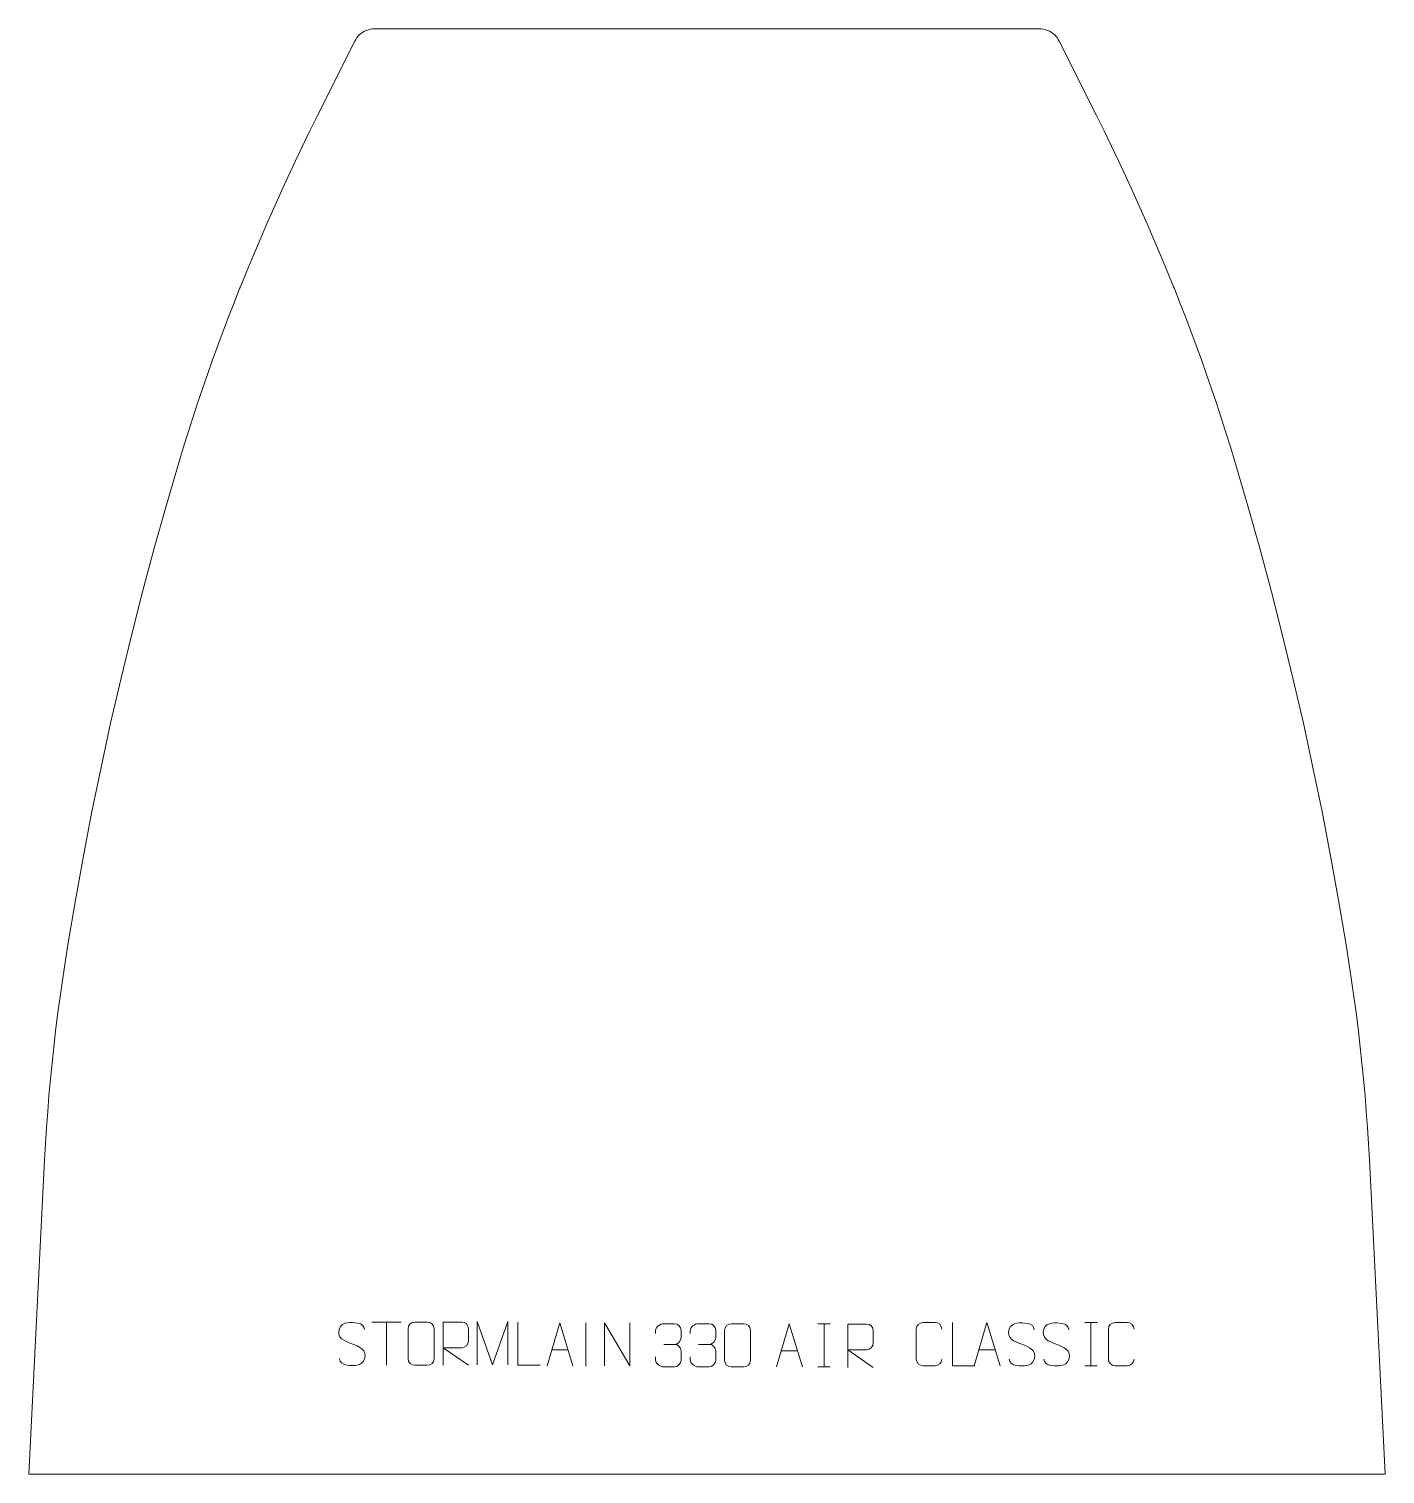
# Model space of a CAD drawing. Header units: millimetres. Extents: x -408 to 376, y 475 to 1310.
import ezdxf

# ---------------------------------------------------------------- set-up
doc = ezdxf.new("R2010")
doc.units = ezdxf.units.MM
doc.header["$MEASUREMENT"] = 0
doc.layers.add('layer 1', color=7, linetype='Continuous')

msp = doc.modelspace()

# ---------------------------------------------------------------- linework, layer by layer
at = {"layer": 'layer 1', "color": 242, "lineweight": 9}
msp.add_open_spline([(-208.2467, 1309.9911), (-208.2467, 1309.9911), (175.9645, 1309.9911), (175.9645, 1309.9911), (175.9645, 1309.9911), (175.9645, 1309.9911), (177.1411, 1309.9383), (177.1411, 1309.9383), (177.1411, 1309.9383), (177.1411, 1309.9383), (178.308, 1309.7746), (178.308, 1309.7746), (178.308, 1309.7746), (178.308, 1309.7746), (179.4545, 1309.5065), (179.4545, 1309.5065), (179.4545, 1309.5065), (179.4545, 1309.5065), (180.572, 1309.1324), (180.572, 1309.1324), (180.572, 1309.1324), (180.572, 1309.1324), (181.65, 1308.657), (181.65, 1308.657), (181.65, 1308.657), (181.65, 1308.657), (182.6799, 1308.0845), (182.6799, 1308.0845), (182.6799, 1308.0845), (182.6799, 1308.0845), (183.6518, 1307.4192), (183.6518, 1307.4192), (183.6518, 1307.4192), (183.6518, 1307.4192), (184.5589, 1306.6672), (184.5589, 1306.6672), (184.5589, 1306.6672), (184.5589, 1306.6672), (185.3937, 1305.8348), (185.3937, 1305.8348), (185.3937, 1305.8348), (185.3937, 1305.8348), (186.147, 1304.9301), (186.147, 1304.9301), (186.147, 1304.9301), (186.147, 1304.9301), (186.8147, 1303.9592), (186.8147, 1303.9592), (186.8147, 1303.9592), (186.8147, 1303.9592), (187.3897, 1302.9307), (187.3897, 1302.9307), (187.3897, 1302.9307), (187.3897, 1302.9307), (208.8592, 1259.9916), (208.8592, 1259.9916), (208.8592, 1259.9916), (208.8592, 1259.9916), (213.243, 1251.1421), (213.243, 1251.1421), (213.243, 1251.1421), (213.243, 1251.1421), (217.5621, 1242.2589), (217.5621, 1242.2589), (217.5621, 1242.2589), (217.5621, 1242.2589), (221.8159, 1233.3457), (221.8159, 1233.3457), (221.8159, 1233.3457), (221.8159, 1233.3457), (226.0036, 1224.4011), (226.0036, 1224.4011), (226.0036, 1224.4011), (226.0036, 1224.4011), (230.1252, 1215.4251), (230.1252, 1215.4251), (230.1252, 1215.4251), (230.1252, 1215.4251), (234.1806, 1206.4192), (234.1806, 1206.4192), (234.1806, 1206.4192), (234.1806, 1206.4192), (238.1688, 1197.3842), (238.1688, 1197.3842), (238.1688, 1197.3842), (238.1688, 1197.3842), (242.0919, 1188.3192), (242.0919, 1188.3192), (242.0919, 1188.3192), (242.0919, 1188.3192), (245.9464, 1179.227), (245.9464, 1179.227), (245.9464, 1179.227), (245.9464, 1179.227), (249.7348, 1170.1054), (249.7348, 1170.1054), (249.7348, 1170.1054), (249.7348, 1170.1054), (253.4557, 1160.9562), (253.4557, 1160.9562), (253.4557, 1160.9562), (253.4557, 1160.9562), (253.8588, 1159.9915), (253.8588, 1159.9915), (253.8588, 1159.9915), (253.8588, 1159.9915), (257.1083, 1151.7794), (257.1083, 1151.7794), (257.1083, 1151.7794), (257.1083, 1151.7794), (260.2986, 1143.5448), (260.2986, 1143.5448), (260.2986, 1143.5448), (260.2986, 1143.5448), (263.4291, 1135.2856), (263.4291, 1135.2856), (263.4291, 1135.2856), (263.4291, 1135.2856), (266.498, 1127.004), (266.498, 1127.004), (266.498, 1127.004), (266.498, 1127.004), (269.5068, 1118.7009), (269.5068, 1118.7009), (269.5068, 1118.7009), (269.5068, 1118.7009), (272.4542, 1110.3756), (272.4542, 1110.3756), (272.4542, 1110.3756), (272.4542, 1110.3756), (275.3416, 1102.0291), (275.3416, 1102.0291), (275.3416, 1102.0291), (275.3416, 1102.0291), (278.1687, 1093.6619), (278.1687, 1093.6619), (278.1687, 1093.6619), (278.1687, 1093.6619), (280.9319, 1085.2731), (280.9319, 1085.2731), (280.9319, 1085.2731), (280.9319, 1085.2731), (283.6366, 1076.8663), (283.6366, 1076.8663), (283.6366, 1076.8663), (283.6366, 1076.8663), (286.2784, 1068.4387), (286.2784, 1068.4387), (286.2784, 1068.4387), (286.2784, 1068.4387), (288.8589, 1059.9924), (288.8589, 1059.9924), (288.8589, 1059.9924), (288.8589, 1059.9924), (296.1973, 1034.9909), (296.1973, 1034.9909), (296.1973, 1034.9909), (296.1973, 1034.9909), (303.2387, 1009.9038), (303.2387, 1009.9038), (303.2387, 1009.9038), (303.2387, 1009.9038), (309.982, 984.7349), (309.982, 984.7349), (309.982, 984.7349), (309.982, 984.7349), (316.4252, 959.4879), (316.4252, 959.4879), (316.4252, 959.4879), (316.4252, 959.4879), (322.568, 934.1652), (322.568, 934.1652), (322.568, 934.1652), (322.568, 934.1652), (328.41, 908.7725), (328.41, 908.7725), (328.41, 908.7725), (328.41, 908.7725), (333.9488, 883.3114), (333.9488, 883.3114), (333.9488, 883.3114), (333.9488, 883.3114), (339.1855, 857.7868), (339.1855, 857.7868), (339.1855, 857.7868), (339.1855, 857.7868), (344.1194, 832.2015), (344.1194, 832.2015), (344.1194, 832.2015), (344.1194, 832.2015), (348.7473, 806.5599), (348.7473, 806.5599), (348.7473, 806.5599), (348.7473, 806.5599), (353.0711, 780.8655), (353.0711, 780.8655), (353.0711, 780.8655), (353.0711, 780.8655), (355.0801, 767.993), (355.0801, 767.993), (355.0801, 767.993), (355.0801, 767.993), (356.4806, 758.7596), (356.4806, 758.7596), (356.4806, 758.7596), (356.4806, 758.7596), (357.799, 749.5142), (357.799, 749.5142), (357.799, 749.5142), (357.799, 749.5142), (359.0369, 740.2569), (359.0369, 740.2569), (359.0369, 740.2569), (359.0369, 740.2569), (360.1943, 730.9897), (360.1943, 730.9897), (360.1943, 730.9897), (360.1943, 730.9897), (361.2709, 721.7133), (361.2709, 721.7133), (361.2709, 721.7133), (361.2709, 721.7133), (362.266, 712.428), (362.266, 712.428), (362.266, 712.428), (362.266, 712.428), (363.1803, 703.1336), (363.1803, 703.1336), (363.1803, 703.1336), (363.1803, 703.1336), (364.0127, 693.8326), (364.0127, 693.8326), (364.0127, 693.8326), (364.0127, 693.8326), (364.7647, 684.5238), (364.7647, 684.5238), (364.7647, 684.5238), (364.7647, 684.5238), (365.4348, 675.2085), (365.4348, 675.2085), (365.4348, 675.2085), (365.4348, 675.2085), (366.023, 665.8885), (366.023, 665.8885), (366.023, 665.8885), (366.023, 665.8885), (366.5308, 656.5636), (366.5308, 656.5636), (366.5308, 656.5636), (366.5308, 656.5636), (375.6087, 474.9928), (375.6087, 474.9928), (375.6087, 474.9928), (375.6087, 474.9928), (-407.8913, 474.9928), (-407.8913, 474.9928), (-407.8913, 474.9928), (-407.8913, 474.9928), (-398.813, 656.5636), (-398.813, 656.5636), (-398.813, 656.5636), (-398.813, 656.5636), (-398.3056, 665.8885), (-398.3056, 665.8885), (-398.3056, 665.8885), (-398.3056, 665.8885), (-397.7173, 675.2085), (-397.7173, 675.2085), (-397.7173, 675.2085), (-397.7173, 675.2085), (-397.0472, 684.5238), (-397.0472, 684.5238), (-397.0472, 684.5238), (-397.0472, 684.5238), (-396.2953, 693.8326), (-396.2953, 693.8326), (-396.2953, 693.8326), (-396.2953, 693.8326), (-395.4625, 703.1336), (-395.4625, 703.1336), (-395.4625, 703.1336), (-395.4625, 703.1336), (-394.5496, 712.428), (-394.5496, 712.428), (-394.5496, 712.428), (-394.5496, 712.428), (-393.5535, 721.7133), (-393.5535, 721.7133), (-393.5535, 721.7133), (-393.5535, 721.7133), (-392.4779, 730.9897), (-392.4779, 730.9897), (-392.4779, 730.9897), (-392.4779, 730.9897), (-391.3205, 740.2569), (-391.3205, 740.2569), (-391.3205, 740.2569), (-391.3205, 740.2569), (-390.0816, 749.5142), (-390.0816, 749.5142), (-390.0816, 749.5142), (-390.0816, 749.5142), (-388.7628, 758.7596), (-388.7628, 758.7596), (-388.7628, 758.7596), (-388.7628, 758.7596), (-387.3626, 767.993), (-387.3626, 767.993), (-387.3626, 767.993), (-387.3626, 767.993), (-385.3547, 780.8655), (-385.3547, 780.8655), (-385.3547, 780.8655), (-385.3547, 780.8655), (-381.0299, 806.5599), (-381.0299, 806.5599), (-381.0299, 806.5599), (-381.0299, 806.5599), (-376.4016, 832.2015), (-376.4016, 832.2015), (-376.4016, 832.2015), (-376.4016, 832.2015), (-371.4681, 857.7868), (-371.4681, 857.7868), (-371.4681, 857.7868), (-371.4681, 857.7868), (-366.2314, 883.3114), (-366.2314, 883.3114), (-366.2314, 883.3114), (-366.2314, 883.3114), (-360.6925, 908.7725), (-360.6925, 908.7725), (-360.6925, 908.7725), (-360.6925, 908.7725), (-354.8505, 934.1652), (-354.8505, 934.1652), (-354.8505, 934.1652), (-354.8505, 934.1652), (-348.7078, 959.4879), (-348.7078, 959.4879), (-348.7078, 959.4879), (-348.7078, 959.4879), (-342.2642, 984.7349), (-342.2642, 984.7349), (-342.2642, 984.7349), (-342.2642, 984.7349), (-335.5212, 1009.9038), (-335.5212, 1009.9038), (-335.5212, 1009.9038), (-335.5212, 1009.9038), (-328.4799, 1034.9909), (-328.4799, 1034.9909), (-328.4799, 1034.9909), (-328.4799, 1034.9909), (-321.1411, 1059.9924), (-321.1411, 1059.9924), (-321.1411, 1059.9924), (-321.1411, 1059.9924), (-318.5606, 1068.4387), (-318.5606, 1068.4387), (-318.5606, 1068.4387), (-318.5606, 1068.4387), (-315.9188, 1076.8663), (-315.9188, 1076.8663), (-315.9188, 1076.8663), (-315.9188, 1076.8663), (-313.2155, 1085.2731), (-313.2155, 1085.2731), (-313.2155, 1085.2731), (-313.2155, 1085.2731), (-310.4498, 1093.6619), (-310.4498, 1093.6619), (-310.4498, 1093.6619), (-310.4498, 1093.6619), (-307.6238, 1102.0291), (-307.6238, 1102.0291), (-307.6238, 1102.0291), (-307.6238, 1102.0291), (-304.7378, 1110.3756), (-304.7378, 1110.3756), (-304.7378, 1110.3756), (-304.7378, 1110.3756), (-301.7893, 1118.7009), (-301.7893, 1118.7009), (-301.7893, 1118.7009), (-301.7893, 1118.7009), (-298.7805, 1127.004), (-298.7805, 1127.004), (-298.7805, 1127.004), (-298.7805, 1127.004), (-295.7113, 1135.2856), (-295.7113, 1135.2856), (-295.7113, 1135.2856), (-295.7113, 1135.2856), (-292.5811, 1143.5448), (-292.5811, 1143.5448), (-292.5811, 1143.5448), (-292.5811, 1143.5448), (-289.3919, 1151.7794), (-289.3919, 1151.7794), (-289.3919, 1151.7794), (-289.3919, 1151.7794), (-286.1413, 1159.9915), (-286.1413, 1159.9915), (-286.1413, 1159.9915), (-286.1413, 1159.9915), (-285.7382, 1160.9562), (-285.7382, 1160.9562), (-285.7382, 1160.9562), (-285.7382, 1160.9562), (-282.0174, 1170.1054), (-282.0174, 1170.1054), (-282.0174, 1170.1054), (-282.0174, 1170.1054), (-278.229, 1179.227), (-278.229, 1179.227), (-278.229, 1179.227), (-278.229, 1179.227), (-274.3744, 1188.3192), (-274.3744, 1188.3192), (-274.3744, 1188.3192), (-274.3744, 1188.3192), (-270.4524, 1197.3842), (-270.4524, 1197.3842), (-270.4524, 1197.3842), (-270.4524, 1197.3842), (-266.4631, 1206.4192), (-266.4631, 1206.4192), (-266.4631, 1206.4192), (-266.4631, 1206.4192), (-262.4077, 1215.4251), (-262.4077, 1215.4251), (-262.4077, 1215.4251), (-262.4077, 1215.4251), (-258.2862, 1224.4011), (-258.2862, 1224.4011), (-258.2862, 1224.4011), (-258.2862, 1224.4011), (-254.0981, 1233.3457), (-254.0981, 1233.3457), (-254.0981, 1233.3457), (-254.0981, 1233.3457), (-249.8443, 1242.2589), (-249.8443, 1242.2589), (-249.8443, 1242.2589), (-249.8443, 1242.2589), (-245.5252, 1251.1421), (-245.5252, 1251.1421), (-245.5252, 1251.1421), (-245.5252, 1251.1421), (-241.1414, 1259.9916), (-241.1414, 1259.9916), (-241.1414, 1259.9916), (-241.1414, 1259.9916), (-219.6722, 1302.9307), (-219.6722, 1302.9307), (-219.6722, 1302.9307), (-219.6722, 1302.9307), (-219.0969, 1303.9592), (-219.0969, 1303.9592), (-219.0969, 1303.9592), (-219.0969, 1303.9592), (-218.4292, 1304.9301), (-218.4292, 1304.9301), (-218.4292, 1304.9301), (-218.4292, 1304.9301), (-217.6763, 1305.8348), (-217.6763, 1305.8348), (-217.6763, 1305.8348), (-217.6763, 1305.8348), (-216.8414, 1306.6672), (-216.8414, 1306.6672), (-216.8414, 1306.6672), (-216.8414, 1306.6672), (-215.9343, 1307.4192), (-215.9343, 1307.4192), (-215.9343, 1307.4192), (-215.9343, 1307.4192), (-214.9621, 1308.0845), (-214.9621, 1308.0845), (-214.9621, 1308.0845), (-214.9621, 1308.0845), (-213.9322, 1308.657), (-213.9322, 1308.657), (-213.9322, 1308.657), (-213.9322, 1308.657), (-212.8546, 1309.1324), (-212.8546, 1309.1324), (-212.8546, 1309.1324), (-212.8546, 1309.1324), (-211.7367, 1309.5065), (-211.7367, 1309.5065), (-211.7367, 1309.5065), (-211.7367, 1309.5065), (-210.5902, 1309.7746), (-210.5902, 1309.7746), (-210.5902, 1309.7746), (-210.5902, 1309.7746), (-209.4233, 1309.9383), (-209.4233, 1309.9383), (-209.4233, 1309.9383), (-209.4233, 1309.9383), (-208.2467, 1309.9911), (-208.2467, 1309.9911)], degree=3, knots=[0, 0, 0, 0, 0.00787402, 0.00787402, 0.00787402, 0.00787402, 0.01574803, 0.01574803, 0.01574803, 0.01574803, 0.02362205, 0.02362205, 0.02362205, 0.02362205, 0.03149606, 0.03149606, 0.03149606, 0.03149606, 0.03937008, 0.03937008, 0.03937008, 0.03937008, 0.04724409, 0.04724409, 0.04724409, 0.04724409, 0.05511811, 0.05511811, 0.05511811, 0.05511811, 0.06299213, 0.06299213, 0.06299213, 0.06299213, 0.07086614, 0.07086614, 0.07086614, 0.07086614, 0.07874016, 0.07874016, 0.07874016, 0.07874016, 0.08661417, 0.08661417, 0.08661417, 0.08661417, 0.09448819, 0.09448819, 0.09448819, 0.09448819, 0.1023622, 0.1023622, 0.1023622, 0.1023622, 0.11023622, 0.11023622, 0.11023622, 0.11023622, 0.11811024, 0.11811024, 0.11811024, 0.11811024, 0.12598425, 0.12598425, 0.12598425, 0.12598425, 0.13385827, 0.13385827, 0.13385827, 0.13385827, 0.14173228, 0.14173228, 0.14173228, 0.14173228, 0.1496063, 0.1496063, 0.1496063, 0.1496063, 0.15748031, 0.15748031, 0.15748031, 0.15748031, 0.16535433, 0.16535433, 0.16535433, 0.16535433, 0.17322835, 0.17322835, 0.17322835, 0.17322835, 0.18110236, 0.18110236, 0.18110236, 0.18110236, 0.18897638, 0.18897638, 0.18897638, 0.18897638, 0.19685039, 0.19685039, 0.19685039, 0.19685039, 0.20472441, 0.20472441, 0.20472441, 0.20472441, 0.21259843, 0.21259843, 0.21259843, 0.21259843, 0.22047244, 0.22047244, 0.22047244, 0.22047244, 0.22834646, 0.22834646, 0.22834646, 0.22834646, 0.23622047, 0.23622047, 0.23622047, 0.23622047, 0.24409449, 0.24409449, 0.24409449, 0.24409449, 0.2519685, 0.2519685, 0.2519685, 0.2519685, 0.25984252, 0.25984252, 0.25984252, 0.25984252, 0.26771654, 0.26771654, 0.26771654, 0.26771654, 0.27559055, 0.27559055, 0.27559055, 0.27559055, 0.28346457, 0.28346457, 0.28346457, 0.28346457, 0.29133858, 0.29133858, 0.29133858, 0.29133858, 0.2992126, 0.2992126, 0.2992126, 0.2992126, 0.30708661, 0.30708661, 0.30708661, 0.30708661, 0.31496063, 0.31496063, 0.31496063, 0.31496063, 0.32283465, 0.32283465, 0.32283465, 0.32283465, 0.33070866, 0.33070866, 0.33070866, 0.33070866, 0.33858268, 0.33858268, 0.33858268, 0.33858268, 0.34645669, 0.34645669, 0.34645669, 0.34645669, 0.35433071, 0.35433071, 0.35433071, 0.35433071, 0.36220472, 0.36220472, 0.36220472, 0.36220472, 0.37007874, 0.37007874, 0.37007874, 0.37007874, 0.37795276, 0.37795276, 0.37795276, 0.37795276, 0.38582677, 0.38582677, 0.38582677, 0.38582677, 0.39370079, 0.39370079, 0.39370079, 0.39370079, 0.4015748, 0.4015748, 0.4015748, 0.4015748, 0.40944882, 0.40944882, 0.40944882, 0.40944882, 0.41732283, 0.41732283, 0.41732283, 0.41732283, 0.42519685, 0.42519685, 0.42519685, 0.42519685, 0.43307087, 0.43307087, 0.43307087, 0.43307087, 0.44094488, 0.44094488, 0.44094488, 0.44094488, 0.4488189, 0.4488189, 0.4488189, 0.4488189, 0.45669291, 0.45669291, 0.45669291, 0.45669291, 0.46456693, 0.46456693, 0.46456693, 0.46456693, 0.47244094, 0.47244094, 0.47244094, 0.47244094, 0.48031496, 0.48031496, 0.48031496, 0.48031496, 0.48818898, 0.48818898, 0.48818898, 0.48818898, 0.49606299, 0.49606299, 0.49606299, 0.49606299, 0.50393701, 0.50393701, 0.50393701, 0.50393701, 0.51181102, 0.51181102, 0.51181102, 0.51181102, 0.51968504, 0.51968504, 0.51968504, 0.51968504, 0.52755906, 0.52755906, 0.52755906, 0.52755906, 0.53543307, 0.53543307, 0.53543307, 0.53543307, 0.54330709, 0.54330709, 0.54330709, 0.54330709, 0.5511811, 0.5511811, 0.5511811, 0.5511811, 0.55905512, 0.55905512, 0.55905512, 0.55905512, 0.56692913, 0.56692913, 0.56692913, 0.56692913, 0.57480315, 0.57480315, 0.57480315, 0.57480315, 0.58267717, 0.58267717, 0.58267717, 0.58267717, 0.59055118, 0.59055118, 0.59055118, 0.59055118, 0.5984252, 0.5984252, 0.5984252, 0.5984252, 0.60629921, 0.60629921, 0.60629921, 0.60629921, 0.61417323, 0.61417323, 0.61417323, 0.61417323, 0.62204724, 0.62204724, 0.62204724, 0.62204724, 0.62992126, 0.62992126, 0.62992126, 0.62992126, 0.63779528, 0.63779528, 0.63779528, 0.63779528, 0.64566929, 0.64566929, 0.64566929, 0.64566929, 0.65354331, 0.65354331, 0.65354331, 0.65354331, 0.66141732, 0.66141732, 0.66141732, 0.66141732, 0.66929134, 0.66929134, 0.66929134, 0.66929134, 0.67716535, 0.67716535, 0.67716535, 0.67716535, 0.68503937, 0.68503937, 0.68503937, 0.68503937, 0.69291339, 0.69291339, 0.69291339, 0.69291339, 0.7007874, 0.7007874, 0.7007874, 0.7007874, 0.70866142, 0.70866142, 0.70866142, 0.70866142, 0.71653543, 0.71653543, 0.71653543, 0.71653543, 0.72440945, 0.72440945, 0.72440945, 0.72440945, 0.73228346, 0.73228346, 0.73228346, 0.73228346, 0.74015748, 0.74015748, 0.74015748, 0.74015748, 0.7480315, 0.7480315, 0.7480315, 0.7480315, 0.75590551, 0.75590551, 0.75590551, 0.75590551, 0.76377953, 0.76377953, 0.76377953, 0.76377953, 0.77165354, 0.77165354, 0.77165354, 0.77165354, 0.77952756, 0.77952756, 0.77952756, 0.77952756, 0.78740157, 0.78740157, 0.78740157, 0.78740157, 0.79527559, 0.79527559, 0.79527559, 0.79527559, 0.80314961, 0.80314961, 0.80314961, 0.80314961, 0.81102362, 0.81102362, 0.81102362, 0.81102362, 0.81889764, 0.81889764, 0.81889764, 0.81889764, 0.82677165, 0.82677165, 0.82677165, 0.82677165, 0.83464567, 0.83464567, 0.83464567, 0.83464567, 0.84251969, 0.84251969, 0.84251969, 0.84251969, 0.8503937, 0.8503937, 0.8503937, 0.8503937, 0.85826772, 0.85826772, 0.85826772, 0.85826772, 0.86614173, 0.86614173, 0.86614173, 0.86614173, 0.87401575, 0.87401575, 0.87401575, 0.87401575, 0.88188976, 0.88188976, 0.88188976, 0.88188976, 0.88976378, 0.88976378, 0.88976378, 0.88976378, 0.8976378, 0.8976378, 0.8976378, 0.8976378, 0.90551181, 0.90551181, 0.90551181, 0.90551181, 0.91338583, 0.91338583, 0.91338583, 0.91338583, 0.92125984, 0.92125984, 0.92125984, 0.92125984, 0.92913386, 0.92913386, 0.92913386, 0.92913386, 0.93700787, 0.93700787, 0.93700787, 0.93700787, 0.94488189, 0.94488189, 0.94488189, 0.94488189, 0.95275591, 0.95275591, 0.95275591, 0.95275591, 0.96062992, 0.96062992, 0.96062992, 0.96062992, 0.96850394, 0.96850394, 0.96850394, 0.96850394, 0.97637795, 0.97637795, 0.97637795, 0.97637795, 0.98425197, 0.98425197, 0.98425197, 0.98425197, 1, 1, 1, 1], dxfattribs=at)
at = {"layer": 'layer 1', "color": 250, "lineweight": 9}
for points, knots in [([(-221.2855, 550.339), (-225.5338, 551.8094), (-230.4419, 553.6052), (-228.4368, 559.1255), (-228.4368, 559.1255), (-226.9333, 563.2654), (-221.7197, 562.8769), (-218.1161, 562.2758), (-218.1161, 562.2758), (-215.2555, 561.7986), (-214.3908, 560.5854), (-214.0802, 558.5013)], [0, 0, 0, 0, 0.25, 0.25, 0.25, 0.25, 0.5, 0.5, 0.5, 0.5, 1, 1, 1, 1]), ([(-184.8662, 562.8382), (-182.5001, 562.8382), (-180.1336, 562.8382), (-177.7671, 562.8382), (-177.7671, 562.8382), (-175.7866, 562.8738), (-173.7606, 561.3795), (-173.7335, 558.9374), (-173.7335, 558.9374), (-173.7339, 553.18), (-173.7339, 547.4222), (-173.7335, 541.664), (-173.7335, 541.664), (-173.8756, 539.3364), (-175.582, 537.8541), (-177.7671, 537.8433), (-177.7671, 537.8433), (-180.1395, 537.8437), (-182.5119, 537.8437), (-184.8839, 537.8433), (-184.8839, 537.8433), (-186.8424, 537.7377), (-188.8488, 539.6256), (-188.8374, 541.6466), (-188.8374, 541.6466), (-188.837, 547.4272), (-188.837, 553.2075), (-188.8374, 558.9873), (-188.8374, 558.9873), (-188.8331, 561.1293), (-187.056, 562.8518), (-184.8662, 562.8382)], [0, 0, 0, 0, 0.11111111, 0.11111111, 0.11111111, 0.11111111, 0.22222222, 0.22222222, 0.22222222, 0.22222222, 0.33333333, 0.33333333, 0.33333333, 0.33333333, 0.44444444, 0.44444444, 0.44444444, 0.44444444, 0.55555556, 0.55555556, 0.55555556, 0.55555556, 0.66666667, 0.66666667, 0.66666667, 0.66666667, 0.77777778, 0.77777778, 0.77777778, 0.77777778, 1, 1, 1, 1]), ([(-168.6175, 537.8622), (-168.6175, 537.8622), (-168.6175, 562.8157), (-168.6175, 562.8157), (-168.6175, 562.8157), (-165.0227, 562.8157), (-161.4272, 562.8157), (-157.832, 562.8157), (-157.832, 562.8157), (-155.5067, 562.778), (-153.9494, 561.288), (-153.9535, 558.9216), (-153.9535, 558.9216), (-153.9539, 556.8861), (-153.9539, 553.8267), (-153.9535, 551.7907), (-153.9535, 551.7907), (-153.96, 549.9152), (-155.7723, 547.9734), (-157.7818, 547.9543), (-157.7818, 547.9543), (-157.7818, 547.9543), (-168.6175, 547.9543), (-168.6175, 547.9543), (-168.6175, 547.9543), (-168.6175, 547.9543), (-153.9628, 537.8622), (-153.9628, 537.8622)], [0, 0, 0, 0, 0.125, 0.125, 0.125, 0.125, 0.25, 0.25, 0.25, 0.25, 0.375, 0.375, 0.375, 0.375, 0.5, 0.5, 0.5, 0.5, 0.625, 0.625, 0.625, 0.625, 0.75, 0.75, 0.75, 0.75, 1, 1, 1, 1]), ([(-148.9182, 538.1234), (-148.9182, 538.1234), (-148.9182, 563.0813), (-148.9182, 563.0813), (-148.9182, 563.0813), (-148.9182, 563.0813), (-139.9931, 538.1234), (-139.9931, 538.1234), (-139.9931, 538.1234), (-139.9931, 538.1234), (-131.2332, 563.0808), (-131.2332, 563.0808), (-131.2332, 563.0808), (-131.2332, 563.0808), (-131.2332, 538.1234), (-131.2332, 538.1234)], [0, 0, 0, 0, 0.2, 0.2, 0.2, 0.2, 0.4, 0.4, 0.4, 0.4, 0.6, 0.6, 0.6, 0.6, 1, 1, 1, 1]), ([(-112.5044, 537.8621), (-112.5044, 537.8621), (-125.4535, 537.8621), (-125.4535, 537.8621), (-125.4535, 537.8621), (-125.4535, 537.8621), (-125.4535, 562.8157), (-125.4535, 562.8157)], [0, 0, 0, 0, 0.33333333, 0.33333333, 0.33333333, 0.33333333, 1, 1, 1, 1]), ([(-108.5201, 537.458), (-108.5201, 537.458), (-101.1491, 562.4115), (-101.1491, 562.4115), (-101.1491, 562.4115), (-101.1491, 562.4115), (-93.5792, 537.458), (-93.5792, 537.458)], [0, 0, 0, 0, 0.33333333, 0.33333333, 0.33333333, 0.33333333, 1, 1, 1, 1]), ([(-75.3771, 537.458), (-75.3771, 537.458), (-75.3771, 562.4115), (-75.3771, 562.4115), (-75.3771, 562.4115), (-75.3771, 562.4115), (-60.7223, 537.458), (-60.7223, 537.458), (-60.7223, 537.458), (-60.7223, 537.458), (-60.7223, 562.4115), (-60.7223, 562.4115)], [0, 0, 0, 0, 0.25, 0.25, 0.25, 0.25, 0.5, 0.5, 0.5, 0.5, 1, 1, 1, 1]), ([(-45.8576, 556.1799), (-45.8576, 556.1799), (-45.8576, 558.0371), (-45.8576, 558.0371), (-45.8576, 558.0371), (-45.8719, 559.779), (-43.2074, 561.8971), (-41.1483, 561.8744), (-41.1483, 561.8744), (-39.0842, 561.8744), (-37.0202, 561.8744), (-34.9565, 561.8744), (-34.9565, 561.8744), (-32.762, 561.8832), (-31.1637, 560.0364), (-31.1193, 558.1243), (-31.1193, 558.1243), (-31.1197, 556.6892), (-31.1197, 555.2541), (-31.1193, 553.8186), (-31.1193, 553.8186), (-31.1679, 552.1651), (-32.7705, 549.9351), (-34.9688, 549.9451), (-34.9688, 549.9451), (-32.7651, 549.9339), (-31.1571, 548.1307), (-31.1031, 546.0712), (-31.1031, 546.0712), (-31.1035, 544.2865), (-31.1035, 542.5018), (-31.1031, 540.7167), (-31.1031, 540.7167), (-31.093, 538.6553), (-33.1479, 536.8922), (-34.9688, 536.9003), (-34.9688, 536.9003), (-37.0341, 536.9006), (-39.0993, 536.9006), (-41.1649, 536.9003), (-41.1649, 536.9003), (-43.3335, 536.9118), (-45.8645, 539.312), (-45.8831, 540.7738), (-45.8831, 540.7738), (-45.8831, 540.7738), (-45.8831, 542.6824), (-45.8831, 542.6824)], [0, 0, 0, 0, 0.07692308, 0.07692308, 0.07692308, 0.07692308, 0.15384615, 0.15384615, 0.15384615, 0.15384615, 0.23076923, 0.23076923, 0.23076923, 0.23076923, 0.30769231, 0.30769231, 0.30769231, 0.30769231, 0.38461538, 0.38461538, 0.38461538, 0.38461538, 0.46153846, 0.46153846, 0.46153846, 0.46153846, 0.53846154, 0.53846154, 0.53846154, 0.53846154, 0.61538462, 0.61538462, 0.61538462, 0.61538462, 0.69230769, 0.69230769, 0.69230769, 0.69230769, 0.76923077, 0.76923077, 0.76923077, 0.76923077, 0.84615385, 0.84615385, 0.84615385, 0.84615385, 1, 1, 1, 1]), ([(-25.8576, 556.1799), (-25.8576, 556.1799), (-25.8576, 558.0371), (-25.8576, 558.0371), (-25.8576, 558.0371), (-25.8719, 559.779), (-23.2074, 561.8971), (-21.1483, 561.8744), (-21.1483, 561.8744), (-19.0842, 561.8744), (-17.0202, 561.8744), (-14.9565, 561.8744), (-14.9565, 561.8744), (-12.762, 561.8832), (-11.1637, 560.0364), (-11.1193, 558.1243), (-11.1193, 558.1243), (-11.1197, 556.6892), (-11.1197, 555.2541), (-11.1193, 553.8186), (-11.1193, 553.8186), (-11.1679, 552.1651), (-12.7705, 549.9351), (-14.9688, 549.9451), (-14.9688, 549.9451), (-12.7651, 549.9339), (-11.1571, 548.1307), (-11.1031, 546.0712), (-11.1031, 546.0712), (-11.1035, 544.2865), (-11.1035, 542.5018), (-11.1031, 540.7167), (-11.1031, 540.7167), (-11.093, 538.6553), (-13.1479, 536.8922), (-14.9688, 536.9003), (-14.9688, 536.9003), (-17.0341, 536.9006), (-19.0993, 536.9006), (-21.1649, 536.9003), (-21.1649, 536.9003), (-23.3335, 536.9118), (-25.8645, 539.312), (-25.8831, 540.7738), (-25.8831, 540.7738), (-25.8831, 540.7738), (-25.8831, 542.6824), (-25.8831, 542.6824)], [0, 0, 0, 0, 0.07692308, 0.07692308, 0.07692308, 0.07692308, 0.15384615, 0.15384615, 0.15384615, 0.15384615, 0.23076923, 0.23076923, 0.23076923, 0.23076923, 0.30769231, 0.30769231, 0.30769231, 0.30769231, 0.38461538, 0.38461538, 0.38461538, 0.38461538, 0.46153846, 0.46153846, 0.46153846, 0.46153846, 0.53846154, 0.53846154, 0.53846154, 0.53846154, 0.61538462, 0.61538462, 0.61538462, 0.61538462, 0.69230769, 0.69230769, 0.69230769, 0.69230769, 0.76923077, 0.76923077, 0.76923077, 0.76923077, 0.84615385, 0.84615385, 0.84615385, 0.84615385, 1, 1, 1, 1]), ([(-2.0738, 561.8867), (0.2923, 561.8867), (2.6588, 561.8867), (5.0253, 561.8867), (5.0253, 561.8867), (7.0058, 561.9223), (9.0318, 560.428), (9.0589, 557.9859), (9.0589, 557.9859), (9.0585, 552.2285), (9.0585, 546.4707), (9.0589, 540.7125), (9.0589, 540.7125), (8.9168, 538.3849), (7.2104, 536.9026), (5.0253, 536.8918), (5.0253, 536.8918), (2.6529, 536.8922), (0.2805, 536.8922), (-2.0915, 536.8918), (-2.0915, 536.8918), (-4.05, 536.7862), (-6.0564, 538.6741), (-6.045, 540.6951), (-6.045, 540.6951), (-6.0446, 546.4757), (-6.0446, 552.256), (-6.045, 558.0358), (-6.045, 558.0358), (-6.0407, 560.1778), (-4.2636, 561.9003), (-2.0738, 561.8867)], [0, 0, 0, 0, 0.11111111, 0.11111111, 0.11111111, 0.11111111, 0.22222222, 0.22222222, 0.22222222, 0.22222222, 0.33333333, 0.33333333, 0.33333333, 0.33333333, 0.44444444, 0.44444444, 0.44444444, 0.44444444, 0.55555556, 0.55555556, 0.55555556, 0.55555556, 0.66666667, 0.66666667, 0.66666667, 0.66666667, 0.77777778, 0.77777778, 0.77777778, 0.77777778, 1, 1, 1, 1]), ([(24.0364, 536.9107), (24.0364, 536.9107), (31.4074, 561.8642), (31.4074, 561.8642), (31.4074, 561.8642), (31.4074, 561.8642), (38.9773, 536.9107), (38.9773, 536.9107)], [0, 0, 0, 0, 0.33333333, 0.33333333, 0.33333333, 0.33333333, 1, 1, 1, 1]), ([(65.2843, 536.6703), (65.2843, 536.6703), (65.2843, 561.6238), (65.2843, 561.6238), (65.2843, 561.6238), (68.8791, 561.6238), (72.4746, 561.6238), (76.0698, 561.6238), (76.0698, 561.6238), (78.3951, 561.5861), (79.9524, 560.0961), (79.9483, 557.7297), (79.9483, 557.7297), (79.9479, 555.6942), (79.9479, 552.6348), (79.9483, 550.5988), (79.9483, 550.5988), (79.9418, 548.7233), (78.1295, 546.7815), (76.12, 546.7624), (76.12, 546.7624), (76.12, 546.7624), (65.2843, 546.7624), (65.2843, 546.7624), (65.2843, 546.7624), (65.2843, 546.7624), (79.939, 536.6703), (79.939, 536.6703)], [0, 0, 0, 0, 0.125, 0.125, 0.125, 0.125, 0.25, 0.25, 0.25, 0.25, 0.375, 0.375, 0.375, 0.375, 0.5, 0.5, 0.5, 0.5, 0.625, 0.625, 0.625, 0.625, 0.75, 0.75, 0.75, 0.75, 1, 1, 1, 1]), ([(119.5703, 541.4448), (119.4305, 539.1214), (117.7533, 537.6418), (115.6056, 537.631), (115.6056, 537.631), (113.2737, 537.6314), (110.9418, 537.6314), (108.6103, 537.631), (108.6103, 537.631), (106.6853, 537.5256), (104.7132, 539.4101), (104.7244, 541.4274), (104.7244, 541.4274), (104.7248, 547.1975), (104.7248, 552.9672), (104.7244, 558.7365), (104.7244, 558.7365), (104.7286, 560.8746), (106.4753, 562.5938), (108.6277, 562.5803), (108.6277, 562.5803), (110.9534, 562.5803), (113.2795, 562.5803), (115.6056, 562.5803), (115.6056, 562.5803), (117.5522, 562.6158), (119.5436, 561.1243), (119.5703, 558.6867)], [0, 0, 0, 0, 0.125, 0.125, 0.125, 0.125, 0.25, 0.25, 0.25, 0.25, 0.375, 0.375, 0.375, 0.375, 0.5, 0.5, 0.5, 0.5, 0.625, 0.625, 0.625, 0.625, 0.75, 0.75, 0.75, 0.75, 1, 1, 1, 1]), ([(138.6219, 537.627), (138.6219, 537.627), (125.6728, 537.627), (125.6728, 537.627), (125.6728, 537.627), (125.6728, 537.627), (125.6728, 562.5806), (125.6728, 562.5806)], [0, 0, 0, 0, 0.33333333, 0.33333333, 0.33333333, 0.33333333, 1, 1, 1, 1]), ([(138.2024, 537.6271), (138.2024, 537.6271), (145.5734, 562.5806), (145.5734, 562.5806), (145.5734, 562.5806), (145.5734, 562.5806), (153.1433, 537.6271), (153.1433, 537.6271)], [0, 0, 0, 0, 0.33333333, 0.33333333, 0.33333333, 0.33333333, 1, 1, 1, 1]), ([(165.6728, 550.1038), (161.4245, 551.5742), (156.5164, 553.37), (158.5215, 558.8903), (158.5215, 558.8903), (160.025, 563.0302), (165.2386, 562.6417), (168.8422, 562.0406), (168.8422, 562.0406), (171.7028, 561.5634), (172.5675, 560.3502), (172.8781, 558.2661)], [0, 0, 0, 0, 0.25, 0.25, 0.25, 0.25, 0.5, 0.5, 0.5, 0.5, 1, 1, 1, 1]), ([(185.6728, 550.1038), (181.4245, 551.5742), (176.5164, 553.37), (178.5215, 558.8903), (178.5215, 558.8903), (180.025, 563.0302), (185.2386, 562.6417), (188.8422, 562.0406), (188.8422, 562.0406), (191.7028, 561.5634), (192.5675, 560.3502), (192.8781, 558.2661)], [0, 0, 0, 0, 0.25, 0.25, 0.25, 0.25, 0.5, 0.5, 0.5, 0.5, 1, 1, 1, 1]), ([(230.5703, 541.4448), (230.4305, 539.1214), (228.7533, 537.6418), (226.6056, 537.631), (226.6056, 537.631), (224.2737, 537.6314), (221.9418, 537.6314), (219.6103, 537.631), (219.6103, 537.631), (217.6853, 537.5256), (215.7132, 539.4101), (215.7244, 541.4274), (215.7244, 541.4274), (215.7248, 547.1975), (215.7248, 552.9672), (215.7244, 558.7365), (215.7244, 558.7365), (215.7286, 560.8746), (217.4753, 562.5938), (219.6277, 562.5803), (219.6277, 562.5803), (221.9534, 562.5803), (224.2795, 562.5803), (226.6056, 562.5803), (226.6056, 562.5803), (228.5522, 562.6158), (230.5436, 561.1243), (230.5703, 558.6867)], [0, 0, 0, 0, 0.125, 0.125, 0.125, 0.125, 0.25, 0.25, 0.25, 0.25, 0.375, 0.375, 0.375, 0.375, 0.5, 0.5, 0.5, 0.5, 0.625, 0.625, 0.625, 0.625, 0.75, 0.75, 0.75, 0.75, 1, 1, 1, 1]), ([(-221.2855, 550.3389), (-217.2669, 548.6922), (-212.2374, 546.8039), (-214.0714, 541.4436), (-214.0714, 541.4436), (-215.5312, 537.1772), (-220.442, 537.4339), (-224.1681, 537.9886), (-224.1681, 537.9886), (-226.9181, 538.3984), (-228.139, 539.6119), (-228.517, 541.7241)], [0, 0, 0, 0, 0.25, 0.25, 0.25, 0.25, 0.5, 0.5, 0.5, 0.5, 1, 1, 1, 1]), ([(165.6728, 550.1037), (169.6914, 548.457), (174.7209, 546.5687), (172.8869, 541.2084), (172.8869, 541.2084), (171.4271, 536.942), (166.5163, 537.1987), (162.7902, 537.7534), (162.7902, 537.7534), (160.0402, 538.1632), (158.8193, 539.3767), (158.4413, 541.4889)], [0, 0, 0, 0, 0.25, 0.25, 0.25, 0.25, 0.5, 0.5, 0.5, 0.5, 1, 1, 1, 1]), ([(185.6728, 550.1037), (189.6914, 548.457), (194.7209, 546.5687), (192.8869, 541.2084), (192.8869, 541.2084), (191.4271, 536.942), (186.5163, 537.1987), (182.7902, 537.7534), (182.7902, 537.7534), (180.0402, 538.1632), (178.8193, 539.3767), (178.4413, 541.4889)], [0, 0, 0, 0, 0.25, 0.25, 0.25, 0.25, 0.5, 0.5, 0.5, 0.5, 1, 1, 1, 1])]:
    msp.add_open_spline(points, degree=3, knots=knots, dxfattribs=at)
for points in [[(-209.7791, 562.7922), (-209.7791, 562.7922), (-192.7919, 562.7922), (-192.7919, 562.7922)], [(-201.2853, 537.8622), (-201.2853, 537.8622), (-201.2853, 562.8157), (-201.2853, 562.8157)], [(-86.0497, 562.4218), (-86.0497, 562.4218), (-86.0497, 537.4477), (-86.0497, 537.4477)], [(47.9228, 561.8642), (47.9228, 561.8642), (55.0909, 561.8642), (55.0909, 561.8642)], [(51.5068, 561.8642), (51.5068, 561.8642), (51.5068, 536.9107), (51.5068, 536.9107)], [(202.0888, 562.5806), (202.0888, 562.5806), (209.2569, 562.5806), (209.2569, 562.5806)], [(205.6728, 562.5806), (205.6728, 562.5806), (205.6728, 537.6271), (205.6728, 537.6271)], [(-105.7975, 546.7074), (-105.7975, 546.7074), (-96.3018, 546.7074), (-96.3018, 546.7074)], [(-41.1479, 549.9347), (-41.1479, 549.9347), (-34.9515, 549.9347), (-34.9515, 549.9347)], [(-21.1479, 549.9347), (-21.1479, 549.9347), (-14.9515, 549.9347), (-14.9515, 549.9347)], [(26.759, 546.1601), (26.759, 546.1601), (36.2547, 546.1601), (36.2547, 546.1601)], [(140.925, 546.8765), (140.925, 546.8765), (150.4207, 546.8765), (150.4207, 546.8765)], [(47.9228, 536.9107), (47.9228, 536.9107), (55.0909, 536.9107), (55.0909, 536.9107)], [(202.0888, 537.6271), (202.0888, 537.6271), (209.2569, 537.6271), (209.2569, 537.6271)]]:
    msp.add_open_spline(points, degree=3, dxfattribs=at)

doc.saveas('drawing.dxf')
